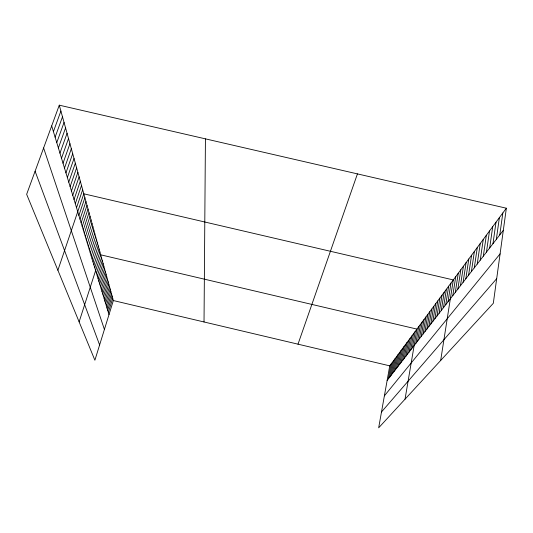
<?xml version="1.0" encoding="UTF-8"?>
<svg xmlns="http://www.w3.org/2000/svg" width="533" height="533" viewBox="0 0 533 533"><rect width="100%" height="100%" fill="white"/><g stroke="black" fill="none" stroke-linecap="round" stroke-linejoin="round"><path stroke-width="0.8" d="M204.026 321.972L205.432 138.86M506.35 208.21L493.311 303.284L378.663 427.826L389.75 365.845L506.35 208.21L59.276 105.174L26.65 194.305L94.894 360.215L113.349 300.552L59.276 105.174M499.787 234.88L502.826 212.98M496.343 239.337L499.374 217.637M489.687 247.938L492.712 226.645M492.978 243.688L496.01 222.194M486.469 252.096L489.494 231.002M483.318 256.166L486.343 235.26M477.228 264.035L480.246 243.501M480.24 260.144L483.264 239.424M474.283 267.839L477.295 247.492M468.574 275.221L471.578 255.22M471.399 271.57L474.403 251.396M463.097 282.29L466.089 262.636M465.809 278.792L468.807 258.971M457.847 289.079L460.825 269.758M460.445 285.721L463.43 266.233M452.797 295.602L455.762 276.607M455.295 292.377L458.267 273.216M440.671 360.468L453.303 279.925L83.801 193.799L57.89 270.251M443.476 307.648L446.407 289.246M445.728 304.743L448.666 286.194M448.013 301.785L450.965 283.09M439.105 313.297L442.024 295.175M441.271 310.492L444.196 292.237M434.888 318.741L437.786 300.898M436.98 316.042L439.885 298.067M430.817 324.004L433.702 306.428M432.836 321.392L435.728 303.69M424.974 331.553L427.826 314.37M426.893 329.081L429.751 311.765M428.838 326.562L431.71 309.12M419.424 338.728L422.243 321.912M421.243 336.376L424.075 319.44M423.095 333.984L425.934 316.922M405.04 399.17L416.933 329.094L100.69 254.814L79.124 321.872M415.867 343.319L418.671 326.742M417.632 341.04L420.444 324.35M410.756 349.928L413.528 333.698M412.435 347.763L415.214 331.413M404.3 358.263L407.039 342.472M405.88 356.231L408.618 340.327M407.478 354.165L410.23 338.155M409.104 352.06L411.869 335.943M399.717 364.186L402.422 348.709M401.222 362.24L403.934 346.663M402.755 360.268L405.473 344.585M395.339 369.849L398.011 354.672M396.779 367.99L399.457 352.713M398.238 366.104L400.929 350.727M389.79 377.018L392.421 362.227M391.149 375.265L393.794 360.381M392.528 373.486L395.18 358.502M393.92 371.681L396.585 356.604M388.45 378.743L391.075 364.046M107.679 310.273L112.097 296.042M108.346 312.458L112.729 298.313M105.634 303.53L110.158 289.033M106.327 305.809L110.817 291.404M107.006 308.061L111.464 293.736M103.495 296.488L108.132 281.724M104.215 298.873L108.819 284.196M104.928 301.218L109.498 286.634M101.257 289.126L106.02 274.075M102.016 291.618L106.733 276.66M102.762 294.069L107.439 279.212M99.711 284.029L104.555 268.785M100.49 286.601L105.294 271.45M98.112 278.772L103.042 263.329M98.918 281.424L103.808 266.074M96.466 273.349L101.49 257.699M97.299 276.081L102.269 260.537M93.895 264.881L99.058 248.911M94.767 267.753L99.878 251.889M92.109 259.005L97.366 242.815M93.008 261.969L98.219 245.893M90.264 252.928L95.627 236.519M91.196 255.993L96.506 239.69M88.351 246.646L93.821 230.003M89.317 249.81L94.734 233.287M86.379 240.143L91.956 223.26M87.379 243.421L92.895 226.658M84.334 233.407L90.024 216.285M85.367 236.805L91.003 219.803M82.215 226.432L88.025 209.056M83.281 229.95L89.038 212.707M81.129 222.847L86.999 205.345M78.891 215.479L84.887 197.723M80.017 219.196L85.953 201.567M76.532 207.717L82.668 189.688M75.3 203.659L81.502 185.491M72.761 195.311L79.111 176.849M74.04 199.529L80.323 181.213M71.455 191.007L77.878 172.399M70.123 186.61L76.625 167.855M67.371 177.556L74.034 158.494M68.757 182.133L75.34 163.225M298.007 344.171L357.43 173.891M65.952 172.879L72.695 153.664M64.5 168.108L71.329 148.727M63.021 163.231L69.936 143.69M61.508 158.248L68.51 138.547M58.377 147.954L65.572 127.913M59.962 153.158L67.058 133.29M56.765 142.631L64.047 122.423M55.106 137.188L62.494 116.8M53.42 131.618L60.902 111.057M387.138 380.449L503.319 230.323M384.38 395.866L500.094 253.861M381.495 411.976L496.689 278.659M113.349 300.552L389.75 365.845M35.098 171.233L99.611 344.958M43.606 147.987L104.408 329.454M51.688 125.915L108.998 314.61"/></g></svg>
